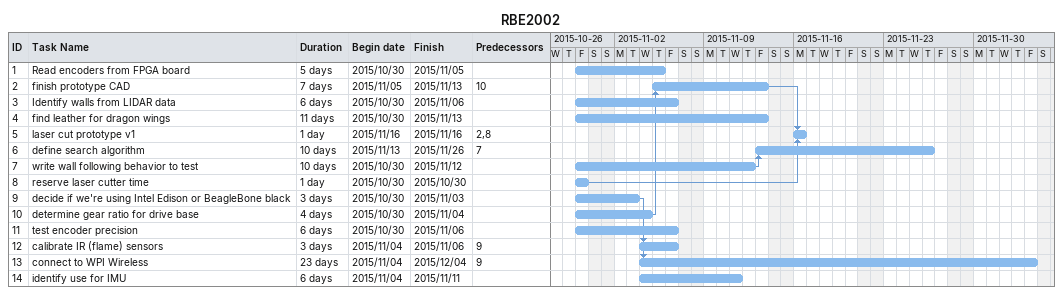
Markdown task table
RBE2002

| ID | Task | Duration | Start | Finish | Predecessors |
|---|---|---|---|---|---|
| 1 | Read encoders from FPGA board | 5d | 2015-10-30 | 2015-11-05 |  |
| 2 | finish prototype CAD | 7d | 2015-11-05 | 2015-11-13 | 10 |
| 3 | Identify walls from LIDAR data | 6d | 2015-10-30 | 2015-11-06 |  |
| 4 | find leather for dragon wings | 11d | 2015-10-30 | 2015-11-13 |  |
| 5 | laser cut prototype v1 | 1d | 2015-11-16 | 2015-11-16 | 2, 8 |
| 6 | define search algorithm | 10d | 2015-11-13 | 2015-11-26 | 7 |
| 7 | write wall following behavior to test | 10d | 2015-10-30 | 2015-11-12 |  |
| 8 | reserve laser cutter time | 1d | 2015-10-30 | 2015-10-30 |  |
| 9 | decide if we're using Intel Edison or BeagleBone black | 3d | 2015-10-30 | 2015-11-03 |  |
| 10 | determine gear ratio for drive base | 4d | 2015-10-30 | 2015-11-04 |  |
| 11 | test encoder precision | 6d | 2015-10-30 | 2015-11-06 |  |
| 12 | calibrate IR (flame) sensors | 3d | 2015-11-04 | 2015-11-06 | 9 |
| 13 | connect to WPI Wireless | 23d | 2015-11-04 | 2015-12-04 | 9 |
| 14 | identify use for IMU | 6d | 2015-11-04 | 2015-11-11 |  |
